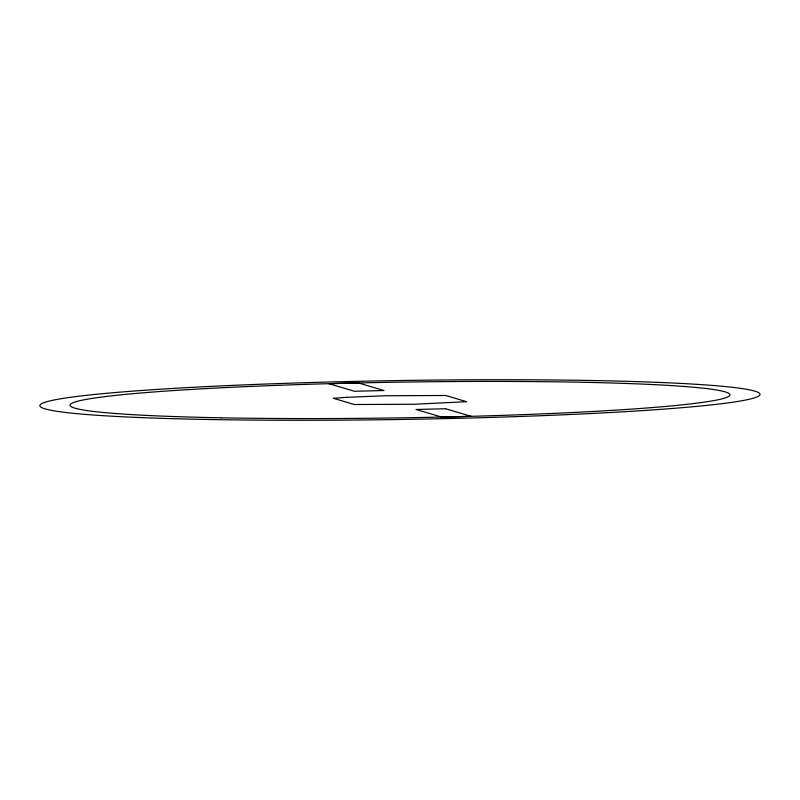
<?xml version="1.0" encoding="UTF-8"?>
<svg xmlns="http://www.w3.org/2000/svg" width="800" height="800" viewBox="0 0 800 800"><rect width="100%" height="100%" fill="white"/><g stroke="black" fill="none" stroke-linecap="round" stroke-linejoin="round"><path stroke-width="1.2" d="M346.18 397.35L333.37 398.31L354.31 404.51L414.37 404.25L466.63 401.69L445.69 395.49L385.63 395.75L346.18 397.35M358.34 382.93L328.78 383.67L354.43 391.26L383.99 390.52L358.34 382.93M445.57 408.74L416.01 409.48L441.66 417.07L471.22 416.33L445.57 408.74M205.09 419.43A360.05 19.47 -0.9 0 0 759.58 395.31A360.05 19.47 -0.9 0 0 235.33 385.26A360.05 19.47 -0.9 0 0 205.09 419.43M221.34 417.81A330.03 17.85 -0.9 0 0 729.6 395.7A330.03 17.85 -0.9 0 0 249.05 386.49A330.03 17.85 -0.9 0 0 221.34 417.81"/></g></svg>
